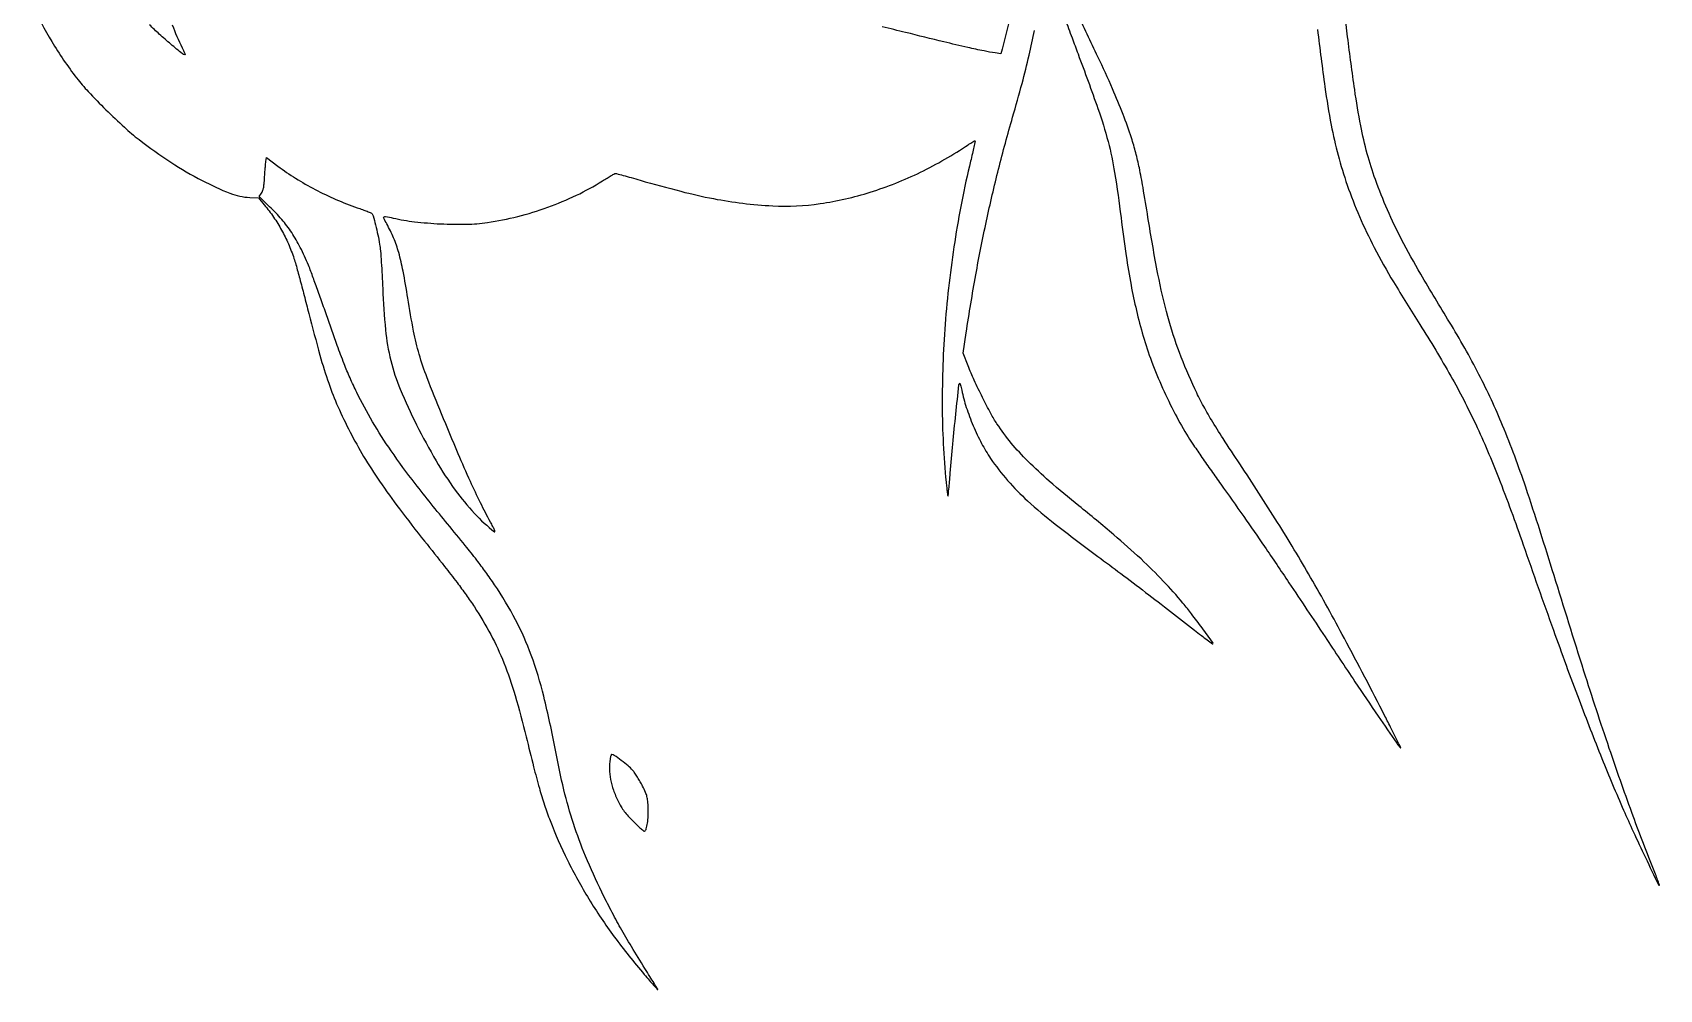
# Model space of a CAD drawing. Extents: x 497 to 1900, y 94 to 2128.
# Drawn here: x 571 to 1900, y 94 to 876 of the extents above; entities that cross this region are included whole.
import ezdxf

# ---------------------------------------------------------------- set-up
doc = ezdxf.new("R2010")
doc.units = 0

msp = doc.modelspace()

# ---------------------------------------------------------------- linework, layer by layer
for points in [[(1620.485198, 878.5, 0.004158), (1626.494466, 831.684702, 0.013203), (1631.597713, 800.534447, 0.0184), (1637.254493, 775.885106, 0.017926), (1644.750351, 751.5, 0.018593), (1654.763714, 725.779249, 0.017771), (1666.799678, 700.475006, 0.014811), (1682.522531, 672.309306, 0.007348), (1704.030054, 637.5, -0.013752), (1729.314132, 595.381628, -0.018621), (1749.648731, 555.929163, -0.017026), (1768.278207, 512.427864, -0.009085), (1788.478192, 457.5, 0.002406), (1813.102787, 387.675598, 0.004351), (1834.034214, 330.78647, 0.00522), (1852.741972, 282.79637, 0.007384), (1870.47086, 240.5, 0.0054), (1878.28357, 223.121075, 0.002926), (1888.247938, 201.907733, 0.000261), (1898.981743, 179.429784, 0.51749), (1899.648825, 179.315491, 0.292059), (1899.714404, 179.61282, 0.000809), (1898.232774, 183.636228, 0.004302), (1896.496931, 188.205394, 0.002627), (1894.373501, 193.569656, -0.008478), (1877.147542, 238.61962, -0.00557), (1858.779159, 291.025254, -0.004573), (1838.082313, 354.148093, -0.002445), (1813.60475, 432.5, 0.006326), (1790.481971, 504.545864, 0.017005), (1771.664553, 554.963402, 0.021525), (1752.321839, 596.668446, 0.017626), (1728.219466, 639.5, -0.004623), (1704.786076, 678.720516, -0.012543), (1689.139095, 707.076172, -0.016526), (1677.619152, 731.163621, -0.016441), (1667.694225, 756, -0.021162), (1661.046397, 777.117989, -0.017695), (1655.750595, 800.017318, -0.012674), (1650.800503, 829.466074, -0.004304), (1645.061465, 872.5, 0.006347), (1633.837101, 954.1191, 0.011795)], [(1248.9397, 884.862399, -0.000024), (1234.462731, 888.471825, -0.092533)], [(571.06717, 899.098924, 0.033913), (586.632498, 868.804422, 0.028508), (606.997732, 839, 0.024584), (616.507797, 827.836383, 0.009142), (630.910726, 813.07259, 0.009243), (646.016505, 798.68648, 0.021367), (658, 788.597271, 0.019682), (683.958158, 770.155461, 0.024354), (709.548305, 755.174003, 0.026267), (732.262155, 744.800277, 0.08434), (748.479063, 741.384101), (755.458126, 741.109411), (760.284045, 735.304706, -0.023112), (767.850878, 725.296494, -0.023849), (774.37711, 714.734265, -0.023654), (779.91446, 703.514902, -0.021936), (784.52207, 691.540083, -0.013647), (786.044243, 686.55146, -0.001509), (789.17928, 675.037867, -0.001839), (792.819751, 661.305968, -0.001488), (796.62938, 646.540083, 0.005227), (805.72734, 612.336594, 0.016069), (812.865665, 589.468287, 0.020629), (820.391128, 570.40332, 0.014501), (830.345454, 549.595072, 0.016801), (841.423219, 529.735002, 0.013997), (854.474683, 509.390589, 0.011936), (870.595967, 486.916355, 0.006778), (891.112094, 460.464387, -0.001339), (907.508097, 439.792878, -0.004969), (917.678112, 426.633274, -0.007548), (925.113584, 416.49751, -0.008772), (931.866912, 406.632007, -0.024031), (945.266557, 384.00578, -0.026869), (955.894089, 361.009243, -0.023339), (965.079927, 334.408928, -0.012154), (974.156036, 300.5, 0.002759), (980.231747, 275.964071, 0.007352), (984.920338, 258.547118, 0.009903), (989.154527, 244.735514, 0.012158), (993.673216, 232.025724, 0.023498), (1007.873039, 199.611765, 0.022296), (1025.280112, 168.083995, 0.021444), (1046.123336, 137.083946, 0.018307), (1070.623265, 106.25, 0.001696), (1074.67177, 101.55343, 0.002763), (1078.142985, 97.598438, 0.000405), (1081.240099, 94.114458, 0.214006), (1081.495269, 94, 0.583819), (1081.569836, 94.13209, 0.000307), (1078.58763, 99.067188, 0.00254), (1075.179766, 104.634828, 0.0015), (1071.056894, 111.25, -0.004443), (1060.114293, 129.039898, -0.00731), (1051.215329, 144.299782, -0.008087), (1043.443742, 158.622342, -0.007579), (1035.964425, 173.5, -0.013606), (1022.673417, 202.988151, -0.020083), (1012.77849, 229.591705, -0.019854), (1004.971836, 257.131475, -0.012883), (998.047169, 289.5, 0.013527), (988.549373, 333.61851, 0.028269), (978.317969, 367.214555, 0.032934), (965.53122, 396.003201, 0.02718), (948.312832, 424.846939, 0.007777), (941.129911, 435.166347, 0.008498), (933.834108, 444.952595, 0.006118), (924.43759, 456.816547, 0.001878), (909.965767, 474.5, -0.006974), (883.462712, 507.566635, -0.014438), (863.88911, 534.253022, -0.01767), (848.677847, 558.056624, -0.019929), (835.824641, 581.955742, -0.009281), (830.270841, 593.906785, -0.011028), (825.490186, 605.392885, -0.007273), (819.890805, 620.368641, -0.001724), (811.006332, 645.5, 0.001334), (806.466121, 658.374825, 0.001549), (802.076711, 670.596875, 0.001376), (798.301148, 680.919444, 0.009259), (796.319393, 686, 0.019714), (789.674345, 700.494783, 0.02902), (782.627626, 712.596427, 0.030465), (774.511447, 723.356653, 0.025268), (764.650765, 733.779982), (755.984458, 742.059964), (757.945812, 744.779982, 0.067498), (758.930023, 746.625441, 0.039254), (759.616963, 749.044525, 0.026292), (760.113866, 752.432111, 0.008448), (760.500672, 757.5, -0.00273), (760.764267, 761.56585, -0.002976), (761.065453, 765.513261, -0.00279), (761.362252, 768.889465, -0.014679), (761.589894, 770.736632), (762.08561, 773.973264), (771.371074, 766.993869, 0.021516), (785.886792, 757.030506, 0.01883), (801.853909, 747.870325, 0.018479), (818.795201, 739.765136, 0.018669), (836.231652, 732.962929, -0.004104), (840.519704, 731.432423, -0.006046), (844.257426, 730.012166, -0.003027), (847.396859, 728.753597, -0.10739), (848.041855, 728.311111, -0.121578), (849.147562, 726.350875, -0.005665), (851.123466, 718.931676, -0.010051), (853.02563, 710.765395, -0.012016), (854.476562, 703, -0.01875), (855.13285, 697.699528, -0.004052), (855.848914, 688.489313, -0.004222), (856.501827, 677.806612, -0.004025), (856.986144, 666.94234, 0.015425), (859.270469, 633.075097, 0.036293), (863.572967, 608.122732, 0.037652), (871.328724, 584.606588, 0.017796), (884.638038, 555.54241, 0.015643), (900.600428, 526.064613, 0.025437), (916.16061, 502.233921, 0.029699), (931.891437, 483.123024, 0.040309), (948.355867, 468.024431, 0.696407), (948.667437, 468.217625, 0.048224), (948.228043, 469.652073, 0.019692), (946.984832, 472.341555, 0.007239), (945.02723, 476.039693, -0.010767), (936.843501, 491.76704, -0.008395), (928.611684, 509.185917, -0.006022), (918.743228, 531.728444, -0.002084), (905.025508, 564.5, -0.005979), (893.254123, 593.94608, -0.021213), (886.743833, 613.208627, -0.023337), (882.205293, 632.01192, -0.008416), (877.460082, 659.111863, 0.007743), (873.638876, 681.109049, 0.021978), (870.069037, 696.257771, 0.029529), (865.899893, 708.256304, 0.029119), (860.329616, 719.73829, -0.009961), (857.847958, 724.391127, -0.334382), (858.054808, 725.5588, -0.243822), (859.360286, 725.92259, -0.006251), (865.5, 724.555789, 0.029295), (882.890076, 721.517408, 0.016627), (904.195132, 719.784697, 0.016642), (925.417084, 719.474429, 0.031282), (942.5, 720.864695, 0.026163), (967.20608, 725.77167, 0.024689), (991.757825, 733.305788, 0.024971), (1015.152584, 743.115495, 0.028544), (1036.394357, 754.83182, -0.004027), (1040.223365, 757.195596, -0.006066), (1043.601661, 759.188097, -0.002685), (1046.50354, 760.831849, -0.128198), (1047.148588, 761, -0.066913), (1047.860358, 760.904318, -0.000521), (1053.454304, 759.366403, -0.001906), (1059.865106, 757.570394, -0.001222), (1067.294442, 755.438817, 0.007643), (1100.499126, 746.371795, 0.01508), (1127.172794, 740.375601, 0.017715), (1151.075461, 736.627517, 0.01703), (1175.5, 734.520397, 0.04958), (1214.257424, 736.346369, 0.039271), (1255.166329, 745.694746, 0.037392), (1296.184259, 761.978515, 0.035019), (1335.273071, 784.497959, -0.006635), (1337.257356, 785.796318, -0.010801), (1338.979119, 786.839038, -0.004673), (1340.444611, 787.665692, -0.334067), (1340.704405, 787.628928, -0.254228), (1340.792441, 787.33119, -0.000558), (1339.773661, 782.587057, -0.003439), (1338.576199, 777.220211, -0.002106), (1337.093933, 770.907092, 0.020168), (1324.127156, 705.081138, 0.019547), (1316.342685, 637.734651, 0.019935), (1313.946309, 571.427577, 0.023522), (1317.132616, 508.727226, 0.003133), (1317.601568, 504.237604, 0.005448), (1318.054633, 500.518883, 0.001543), (1318.482795, 497.371729, 0.619276), (1318.649246, 497.315913, 0.172985), (1318.812771, 497.660735, 0.000456), (1319.342807, 502.979518, 0.00271), (1319.904678, 509.004223, 0.001678), (1320.50272, 516.088687, -0.003225), (1322.581371, 539.835478, -0.00296), (1325.022352, 564.241845, -0.000432), (1327.574085, 588.118603, -0.17116), (1328.298087, 589.631421, -0.570816), (1328.458294, 589.590177, -0.004453), (1328.895821, 588.024814, -0.009654), (1329.37902, 586.086737, -0.005467), (1329.893116, 583.72231, 0.028638), (1333.599869, 569.812033, 0.020634), (1339.2445, 554.767727, 0.020656), (1346.098546, 540.265859, 0.029038), (1353.465774, 528, 0.029953), (1367.380601, 510.027575, 0.027851), (1383.66652, 493.379616, 0.019766), (1406.185619, 474.366704, 0.00637), (1441, 447.960499, -0.002205), (1459.832057, 433.922262, -0.001752), (1480.044074, 418.605016, -0.001729), (1500.48161, 402.891624, -0.001952), (1520, 387.654979, 0.002567), (1525.587197, 383.304501, 0.004249), (1530.352775, 379.697035, 0.000737), (1534.567236, 376.572369, 0.356065), (1534.881788, 376.587361, 0.384309), (1534.975782, 377.477356, 0.000814), (1526.182497, 389.532025, 0.005318), (1517.663353, 400.915008, 0.010114), (1510.529984, 409.85725, 0.01712), (1494.5056, 427.842299, 0.014234), (1476.296635, 445.865901, 0.011852), (1454.058776, 465.691513, 0.006224), (1425.532338, 489.329661, -0.008166), (1401.321982, 509.550424, -0.018549), (1383.868033, 525.786693, -0.023315), (1370.364495, 540.640716, -0.025266), (1358.683119, 556.308151, -0.024664), (1353.657154, 564.676961, -0.007411), (1346.838471, 577.880899, -0.007724), (1340.101579, 591.955663, -0.013703), (1335.051667, 603.781916), (1330.990584, 614.063831), (1333.523181, 630.781916, -0.00695), (1341.369347, 678.122551, -0.00849), (1350.072152, 722.15642, -0.008779), (1359.986117, 764.562654, -0.008533), (1371.470309, 807, 0.004795), (1379.159556, 834.594028, 0.00836), (1384.930708, 857.63222, 0.009795), (1389.235045, 877.911995, 0.012037)], [(1414.402842, 886.930787, 0.000592), (1419.961963, 871.869771, 0.000872), (1424.882508, 858.657999, -0.00475), (1441.142684, 813.9418, -0.020623), (1449.426151, 786.975177, -0.024518), (1454.764471, 761.651182, -0.008706), (1459.978775, 725, 0.004769), (1464.1876, 693.647626, 0.010422), (1468.140767, 669.733519, 0.012552), (1472.548166, 649.032025, 0.011585), (1478.095688, 628.012701, 0.019593), (1484.929792, 607.417089, 0.015186), (1493.912521, 585.560634, 0.0152), (1504.192658, 564.317641, 0.019789), (1514.941139, 545.574581, 0.007965), (1519.26912, 538.91333, 0.002406), (1526.051726, 528.93347, 0.002409), (1533.766453, 517.813956, 0.002618), (1541.378546, 507.074581, -0.002511), (1560.146803, 480.607787, -0.00322), (1577.139143, 456.053708, -0.002433), (1597.118685, 426.473997, -0.000775), (1626.575814, 382.253667, 0.000861), (1651.06563, 345.503716, 0.001887), (1669.963487, 317.480092, 0.000828), (1685.132807, 295.246887, 0.048802), (1688.275459, 291.5, 0.842117), (1688.426186, 291.608621, 0.0008), (1684.944121, 298.725, 0.002511), (1680.720854, 307.21334, 0.001404), (1675.501971, 317.5, 0.004203), (1642.398738, 380.973611, 0.008237), (1614.792932, 430.839849, 0.009257), (1587.824454, 475.770168, 0.007264), (1556.986215, 523.5, -0.003364), (1543.275281, 544.362319, -0.008911), (1533.839447, 559.517638, -0.011777), (1526.639838, 572.224152, -0.012696), (1520.233154, 584.944732, -0.020656), (1507.742326, 614.49952, -0.022997), (1498.223274, 643.95525, -0.018914), (1490.15119, 678.62366, -0.008333), (1481.98625, 725, 0.002677), (1477.942457, 749.594289, 0.00918), (1474.937065, 765.506306, 0.013256), (1472.02262, 777.867381, 0.013438), (1468.468938, 790, 0.014317), (1461.648953, 809.252861, 0.010688), (1453.076412, 830.081353, 0.007719), (1441.153794, 856.267114, 0.002756), (1423.357837, 893.276538, -0.000504)], [(685.11256, 882.516753, 0.029887), (693.148769, 863.75, -0.008107), (694.209153, 861.544324, -0.014382), (695.000456, 859.689062, -0.0091), (695.552869, 858.204338, -0.517055), (695.408098, 858, -0.174574), (693.335251, 858.746482, -0.003002), (683.96799, 866.593841, -0.00832), (674.538311, 874.863971, -0.012205), (666.550856, 882.471325, -0.026318)], [(1369.209015, 888.736702, -0.012605), (1362.902141, 862.646419), (1361.867129, 858.792838), (1357.183564, 859.463677, -0.015448), (1348.069608, 861.057805, -0.005152), (1334.836156, 863.938733, -0.003315), (1315.388044, 868.518831, -0.00085), (1284, 876.187327, -0.000281), (1264.99587, 880.875838, -0.000463)]]:
    msp.add_lwpolyline(points, format="xyb")
msp.add_lwpolyline([(1042.641848, 282.25, 0.048636), (1042.10855, 274.25604, 0.03966), (1043.049272, 265.727577, 0.037129), (1045.430333, 256.896574, 0.031526), (1049.198216, 248, 0.018326), (1051.704399, 243.415675, 0.025767), (1054.29138, 239.53908, 0.023521), (1057.442441, 235.697908, 0.01215), (1061.716437, 231.186242, 0.007962), (1064.948861, 228.037907, 0.012827), (1067.811577, 225.472687, 0.006555), (1070.255256, 223.448084, 0.318219), (1070.855156, 223.410481, 0.189827), (1072.243864, 225.267771, 0.027845), (1073.247969, 229.951923, 0.028352), (1073.833608, 235.860031, 0.021459), (1073.828406, 242.377792, 0.011494), (1073.449461, 248.051135, 0.040331), (1072.829345, 251.657185, 0.040573), (1071.640257, 255.105972, 0.011734), (1069.256479, 260.214565, 0.014516), (1067.365616, 263.767387, 0.01144), (1065.121267, 267.503108, 0.011605), (1062.87491, 270.879385, 0.027882), (1061.019306, 273.240727, 0.037526), (1057.418247, 276.760556, 0.013799), (1051.848133, 281.186006, 0.008285), (1046.122217, 285.336452, 0.153857), (1044.01689, 286, 0.284526), (1043.688302, 285.796546, 0.027642), (1043.301449, 284.898438, 0.028512), (1042.934086, 283.68706, 0.018409)], format="xyb", close=True)

doc.saveas('drawing.dxf')
